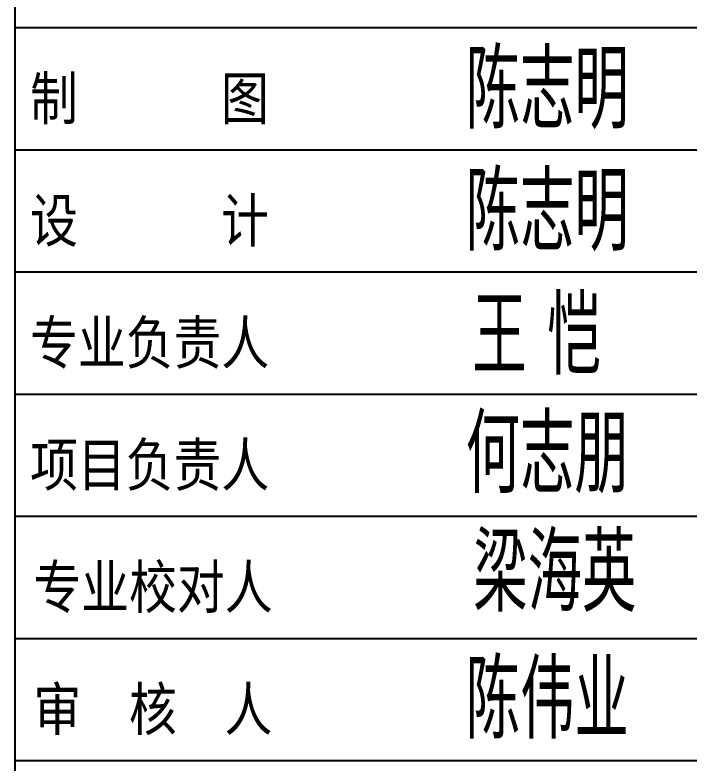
# Model space of a CAD drawing. Header units: millimetres. Extents: x 684779 to 686470, y 2544898 to 2545979.
# Drawn here: x 685719 to 685770.2, y 2545570.8 to 2545627.6 of the extents above; entities that cross this region are included whole.
import ezdxf

# ---------------------------------------------------------------- set-up
doc = ezdxf.new("R2010")
doc.units = ezdxf.units.MM
doc.layers.add('13', color=13, linetype='Continuous')
doc.layers.add('14', color=14, linetype='Continuous')
doc.styles.add('HZTXT', font='romane.shx', dxfattribs={"width": 0.7, "bigfont": 'hztxt.shx'})
doc.styles.add('宋体', font='')
doc.styles.get('宋体').set_extended_font_data('SimSun')

# ---------------------------------------------------------------- blocks, each defined once
blk = doc.blocks.new('43TGREGEHE')
at = {"layer": '14', "color": 14}
for p, q in [((685733.102, 2545802.152), (685733.102, 2545520.885)), ((685733.102, 2545802.152), (685733.102, 2545520.885)), ((685733.103, 2545610.552), (685811.758, 2545610.552)), ((685733.103, 2545602.687), (685811.758, 2545602.687)), ((685733.103, 2545594.821), (685811.758, 2545594.821)), ((685733.103, 2545586.956), (685811.758, 2545586.956)), ((685733.102, 2545579.09), (685811.758, 2545579.09)), ((685733.103, 2545579.09), (685811.758, 2545579.09)), ((685733.103, 2545579.09), (685811.758, 2545579.09)), ((685733.103, 2545571.225), (685811.758, 2545571.224)), ((685733.103, 2545563.359), (685811.758, 2545563.359))]:
    blk.add_line(p, q, dxfattribs=at)
at = {"layer": '13', "color": 7, "style": 'HZTXT', "width": 0.7}
for s, p in [('陈志明', (685762.124, 2545604.046)), ('陈志明', (685762.124, 2545596.18)), ('王 恺', (685762.544, 2545588.202)), ('何志朋', (685762.124, 2545580.575)), ('梁海英', (685762.605, 2545572.946)), ('陈伟业', (685762.124, 2545564.765))]:
    blk.add_text(s, height=5, dxfattribs=at).set_placement(p)
at = {"layer": '14', "color": 14, "style": '宋体', "width": 0.82}
for s, p in [('制      图', (685734.077, 2545604.619)), ('设      计', (685734.077, 2545596.754)), ('专业负责人', (685734.077, 2545588.888)), ('项目负责人', (685734.077, 2545581.023)), ('专业校对人', (685734.293, 2545573.157, -195.418)), ('审  核  人', (685734.293, 2545565.291, -195.418))]:
    blk.add_text(s, height=2.7529, dxfattribs=at).set_placement(p)

msp = doc.modelspace()

# ---------------------------------------------------------------- block references
at = {"xscale": 1.179999999999999, "yscale": 1.179999999999999, "zscale": 1.179999999999999}
msp.add_blockref('43TGREGEHE', (-123446.086, -458193.759), dxfattribs=at)

doc.saveas('drawing.dxf')
